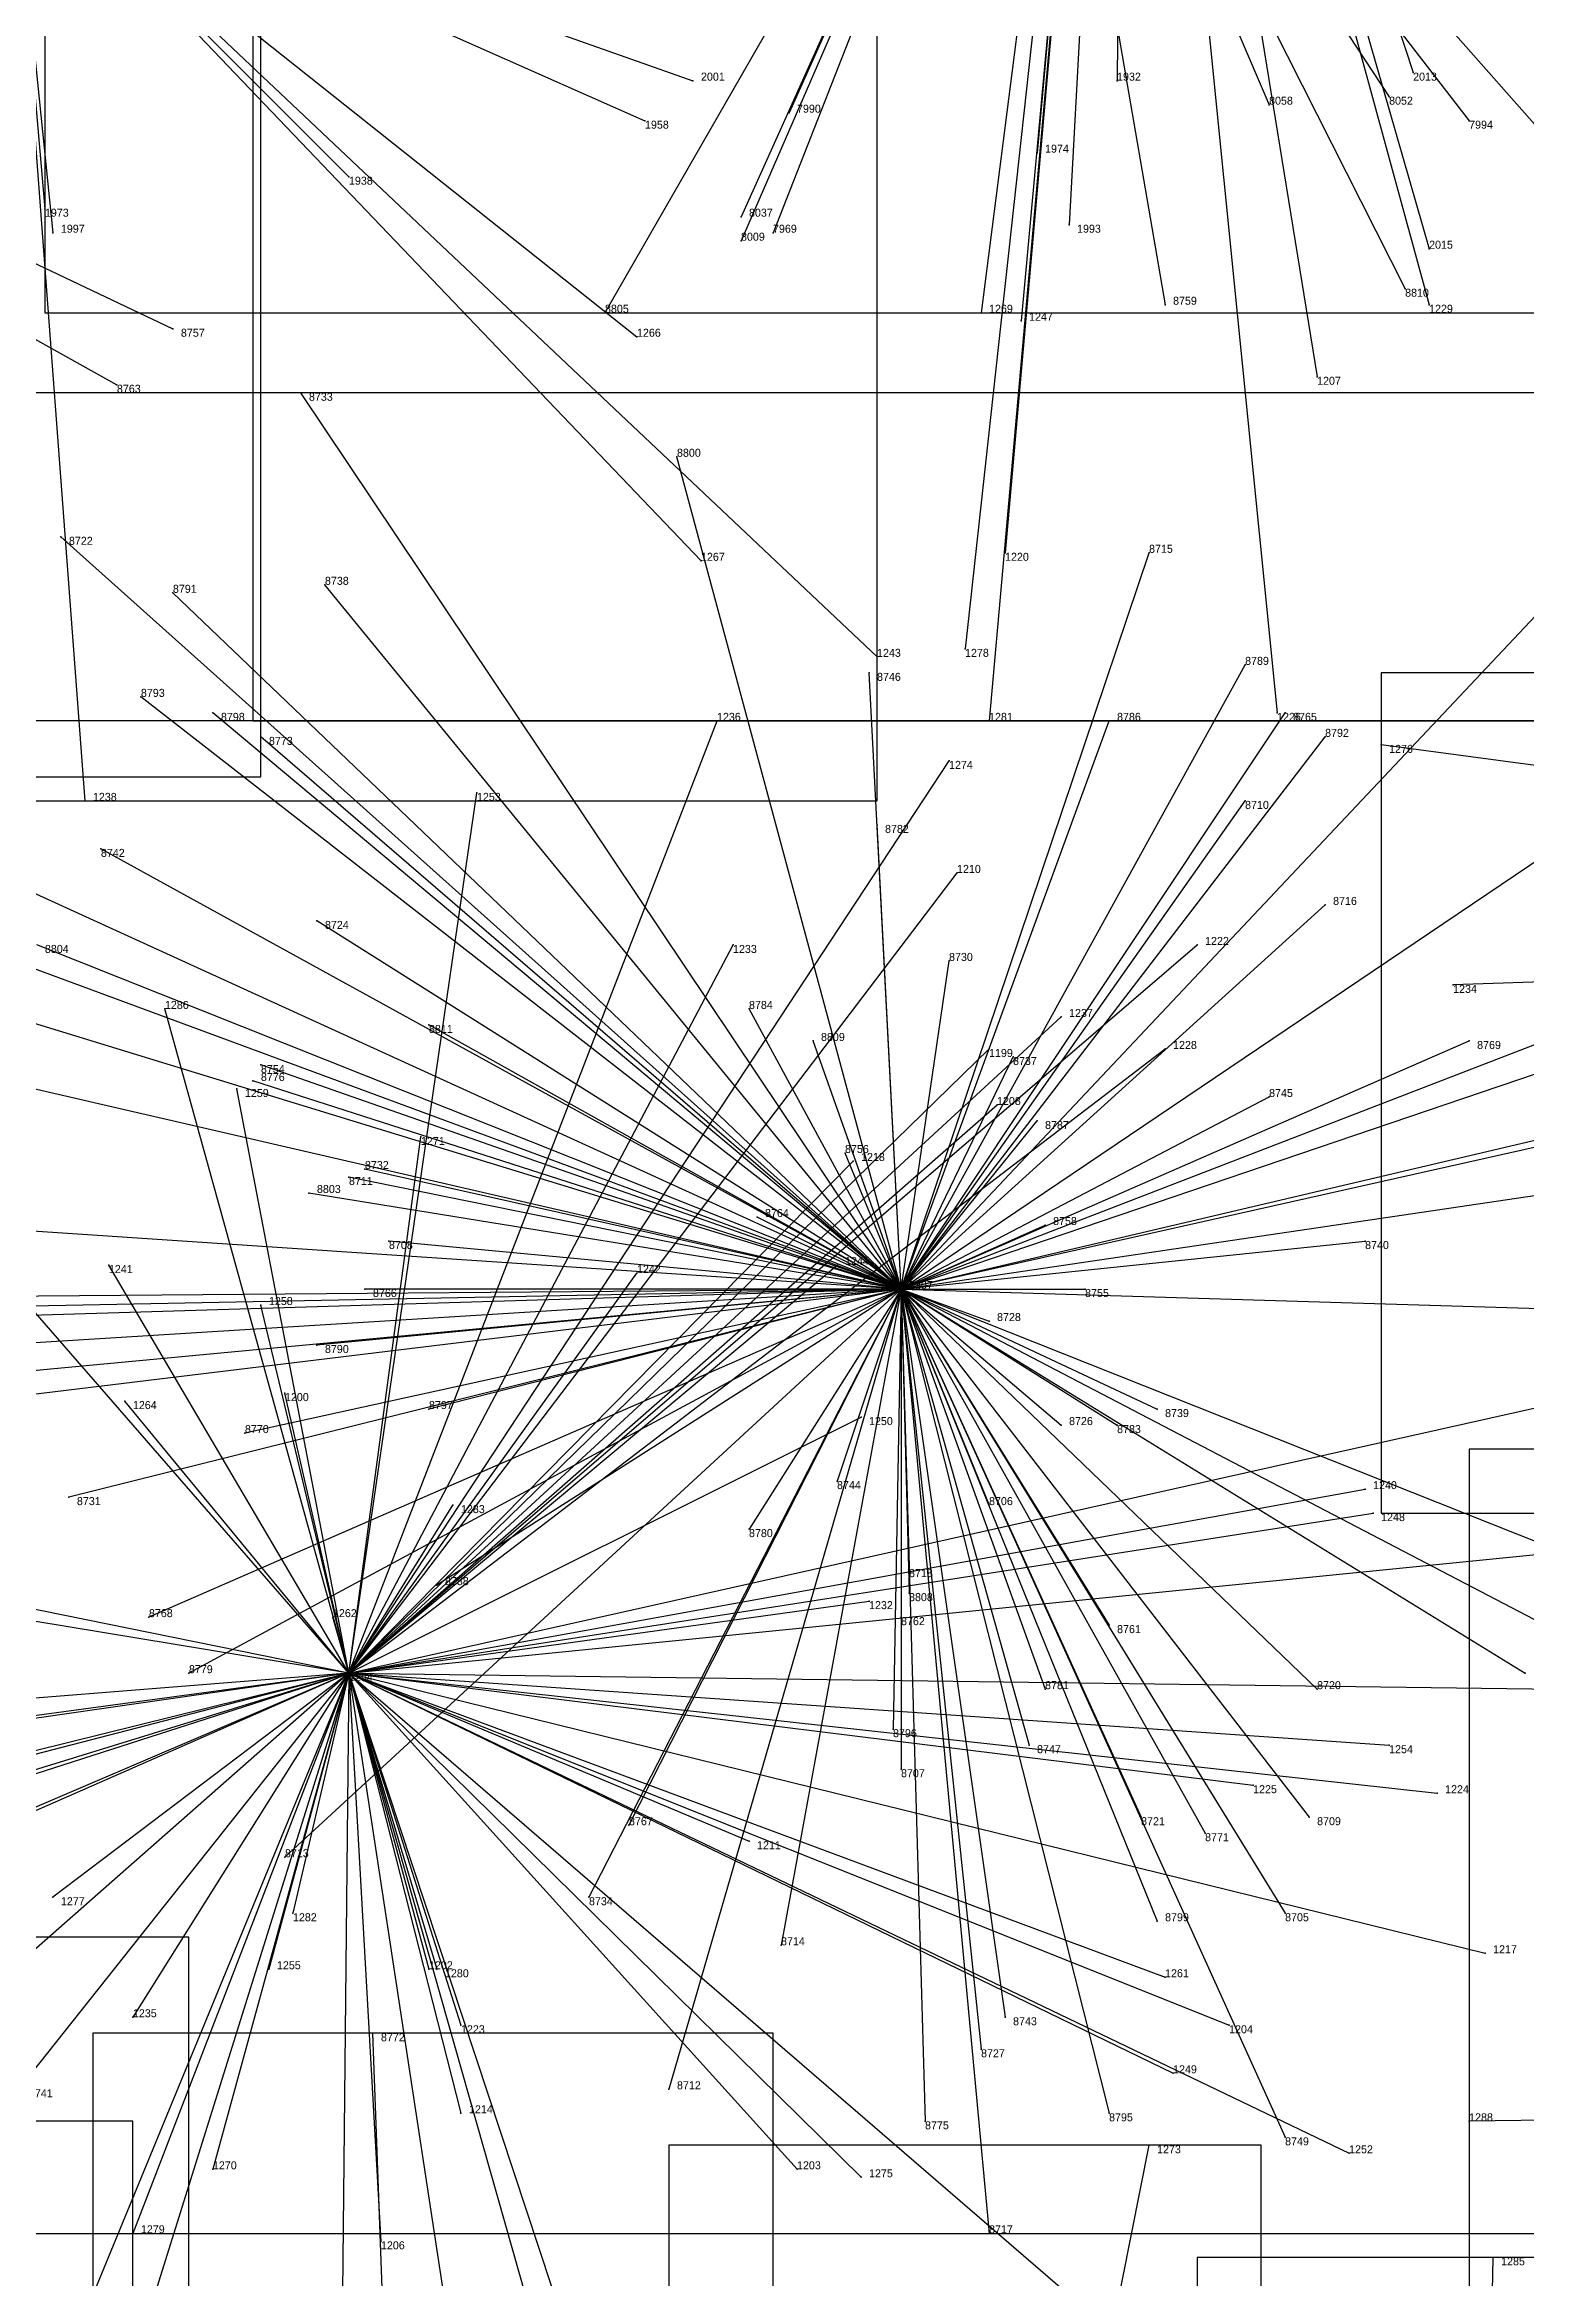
# Model space of a CAD drawing. Extents: x -0.07 to 1.1, y -0.07 to 1.1.
# Drawn here: x 0.542 to 0.727, y 0.2555 to 0.5345 of the extents above; entities that cross this region are included whole.
import ezdxf

# ---------------------------------------------------------------- set-up
doc = ezdxf.new("R2010")
doc.units = 0
for name, color, linetype in [('Clients', 3, 'CONTINUOUS'), ('Facilities', 3, 'CONTINUOUS'), ('Facilities_lines', 3, 'CONTINUOUS'), ('Min_max_boxes', 1, 'CONTINUOUS'), ('Normals', 1, 'CONTINUOUS'), ('Source_points', 5, 'CONTINUOUS'), ('Text', 3, 'CONTINUOUS')]:
    doc.layers.add(name, color=color, linetype=linetype)

msp = doc.modelspace()

# ---------------------------------------------------------------- linework, layer by layer
at = {"layer": 'Clients', "color": 5}
for p in [(0.713, 0.531), (0.623, 0.53), (0.676, 0.53), (0.71, 0.528, 1), (0.617, 0.525), (0.635, 0.526, 1), (0.695, 0.527, 1), (0.72, 0.525, 1), (0.666, 0.521), (0.58, 0.518), (0.542, 0.514), (0.543, 0.511), (0.629, 0.513, 1), (0.633, 0.511, 1), (0.67, 0.512), (0.629, 0.51, 1), (0.715, 0.509), (0.712, 0.504, 1), (0.612, 0.501, 1), (0.659, 0.501), (0.664, 0.5), (0.682, 0.502, 1), (0.715, 0.502), (0.558, 0.499, 1), (0.616, 0.498), (0.551, 0.492, 1), (0.701, 0.493), (0.574, 0.491, 1), (0.621, 0.483, 1), (0.544, 0.473, 1), (0.624, 0.47), (0.662, 0.471), (0.68, 0.471, 1), (0.558, 0.466, 1), (0.577, 0.467, 1), (0.646, 0.458), (0.657, 0.459), (0.645, 0.456, 1), (0.692, 0.457, 1), (0.554, 0.453, 1), (0.563, 0.451, 1), (0.626, 0.45), (0.66, 0.45), (0.675, 0.45, 1), (0.696, 0.451), (0.697, 0.451, 1), (0.569, 0.448, 1), (0.702, 0.448, 1), (0.709, 0.447), (0.655, 0.445), (0.596, 0.441), (0.547, 0.44), (0.692, 0.44, 1), (0.646, 0.437, 1), (0.549, 0.434, 1), (0.656, 0.431), (0.702, 0.427, 1), (0.576, 0.425, 1), (0.628, 0.422), (0.686, 0.422), (0.655, 0.42, 1), (0.718, 0.417), (0.557, 0.414), (0.63, 0.414, 1), (0.669, 0.413), (0.59, 0.412, 1), (0.638, 0.41, 1), (0.66, 0.409), (0.663, 0.408, 1), (0.682, 0.409), (0.72, 0.41, 1), (0.568, 0.405, 1), (0.569, 0.407, 1), (0.566, 0.404), (0.661, 0.402), (0.695, 0.403, 1), (0.666, 0.4, 1), (0.589, 0.398), (0.582, 0.394, 1), (0.642, 0.396, 1), (0.643, 0.395), (0.575, 0.391, 1), (0.58, 0.393, 1), (0.631, 0.388, 1), (0.667, 0.387, 1), (0.585, 0.385, 1), (0.707, 0.385, 1), (0.55, 0.382), (0.616, 0.381), (0.641, 0.382), (0.569, 0.377), (0.582, 0.379, 1), (0.672, 0.379, 1), (0.66, 0.375, 1), (0.576, 0.372, 1), (0.572, 0.366), (0.552, 0.365), (0.59, 0.364, 1), (0.644, 0.363), (0.681, 0.364, 1), (0.567, 0.361, 1), (0.669, 0.362, 1), (0.676, 0.362, 1), (0.641, 0.355, 1), (0.545, 0.353, 1), (0.593, 0.352), (0.66, 0.352, 1), (0.707, 0.354), (0.63, 0.349, 1), (0.708, 0.351), (0.65, 0.344, 1), (0.591, 0.342, 1), (0.65, 0.341, 1), (0.555, 0.338, 1), (0.578, 0.338), (0.645, 0.34), (0.649, 0.338, 1), (0.675, 0.337, 1), (0.56, 0.331, 1), (0.727, 0.331, 1), (0.667, 0.329, 1), (0.701, 0.329, 1), (0.648, 0.324, 1), (0.665, 0.322, 1), (0.71, 0.322), (0.649, 0.319, 1), (0.693, 0.317), (0.716, 0.316), (0.679, 0.313, 1), (0.7, 0.313, 1), (0.615, 0.312, 1), (0.63, 0.31), (0.687, 0.311, 1), (0.572, 0.308, 1), (0.543, 0.303), (0.61, 0.303, 1), (0.573, 0.301), (0.681, 0.3, 1), (0.697, 0.301, 1), (0.634, 0.297, 1), (0.722, 0.296), (0.57, 0.294), (0.59, 0.294), (0.591, 0.294), (0.682, 0.293), (0.553, 0.288), (0.662, 0.288, 1), (0.583, 0.286, 1), (0.594, 0.287), (0.69, 0.287), (0.659, 0.284, 1), (0.683, 0.281), (0.62, 0.279, 1), (0.594, 0.276), (0.652, 0.275, 1), (0.675, 0.276, 1), (0.72, 0.275), (0.68, 0.272), (0.697, 0.273, 1), (0.705, 0.271), (0.563, 0.269), (0.636, 0.269), (0.644, 0.268), (0.553, 0.261), (0.584, 0.26), (0.66, 0.261, 1), (0.723, 0.258)]:
    msp.add_point(p, dxfattribs=at)
at = {"layer": 'Facilities', "color": 3}
for p in [(0.649, 0.379, 1), (0.58, 0.331)]:
    msp.add_point(p, dxfattribs=at)
at = {"layer": 'Facilities_lines', "color": 3}
for p, q in [((0.677, 0.641), (0.657, 0.459)), ((0.677, 0.641), (0.659, 0.501)), ((0.677, 0.641), (0.66, 0.45)), ((0.677, 0.641), (0.662, 0.471)), ((0.677, 0.641), (0.664, 0.5)), ((0.677, 0.641), (0.666, 0.521)), ((0.677, 0.641), (0.67, 0.512)), ((0.677, 0.641), (0.676, 0.53)), ((0.677, 0.641), (0.696, 0.451)), ((0.677, 0.641), (0.701, 0.493)), ((0.677, 0.641), (0.715, 0.502)), ((0.677, 0.641), (0.713, 0.531)), ((0.677, 0.641), (0.715, 0.509)), ((0.666, 0.595, 1), (0.612, 0.501, 1)), ((0.666, 0.595, 1), (0.629, 0.51, 1)), ((0.666, 0.595, 1), (0.629, 0.513, 1)), ((0.666, 0.595, 1), (0.633, 0.511, 1)), ((0.666, 0.595, 1), (0.635, 0.526, 1)), ((0.666, 0.595, 1), (0.741, 0.51, 1)), ((0.666, 0.595, 1), (0.72, 0.525, 1)), ((0.666, 0.595, 1), (0.71, 0.528, 1)), ((0.666, 0.595, 1), (0.695, 0.527, 1)), ((0.666, 0.595, 1), (0.682, 0.502, 1)), ((0.666, 0.595, 1), (0.712, 0.504, 1)), ((0.425, 0.562, 1), (0.558, 0.499, 1)), ((0.425, 0.562, 1), (0.551, 0.492, 1)), ((0.538, 0.56), (0.547, 0.44)), ((0.538, 0.56), (0.624, 0.47)), ((0.538, 0.56), (0.646, 0.458)), ((0.538, 0.56), (0.616, 0.498)), ((0.538, 0.56), (0.58, 0.518)), ((0.538, 0.56), (0.617, 0.525)), ((0.538, 0.56), (0.542, 0.514)), ((0.538, 0.56), (0.543, 0.511)), ((0.538, 0.56), (0.623, 0.53)), ((0.649, 0.379, 1), (0.574, 0.491, 1)), ((0.649, 0.379, 1), (0.621, 0.483, 1)), ((0.649, 0.379, 1), (0.544, 0.473, 1)), ((0.649, 0.379, 1), (0.68, 0.471, 1)), ((0.649, 0.379, 1), (0.558, 0.466, 1)), ((0.649, 0.379, 1), (0.577, 0.467, 1)), ((0.649, 0.379, 1), (0.731, 0.466, 1)), ((0.649, 0.379, 1), (0.645, 0.456, 1)), ((0.649, 0.379, 1), (0.692, 0.457, 1)), ((0.649, 0.379, 1), (0.554, 0.453, 1)), ((0.649, 0.379, 1), (0.563, 0.451, 1)), ((0.58, 0.331), (0.626, 0.45)), ((0.649, 0.379, 1), (0.697, 0.451, 1)), ((0.649, 0.379, 1), (0.675, 0.45, 1)), ((0.649, 0.379, 1), (0.569, 0.448, 1)), ((0.649, 0.379, 1), (0.702, 0.448, 1)), ((0.888, 0.423), (0.709, 0.447)), ((0.58, 0.331), (0.655, 0.445)), ((0.649, 0.379, 1), (0.511, 0.442, 1)), ((0.58, 0.331), (0.596, 0.441)), ((0.649, 0.379, 1), (0.692, 0.44, 1)), ((0.649, 0.379, 1), (0.738, 0.439, 1)), ((0.649, 0.379, 1), (0.646, 0.437, 1)), ((0.649, 0.379, 1), (0.549, 0.434, 1)), ((0.58, 0.331), (0.656, 0.431)), ((0.649, 0.379, 1), (0.519, 0.427, 1)), ((0.649, 0.379, 1), (0.702, 0.427, 1)), ((0.649, 0.379, 1), (0.576, 0.425, 1)), ((0.649, 0.379, 1), (0.541, 0.422, 1)), ((0.58, 0.331), (0.628, 0.422)), ((0.58, 0.331), (0.686, 0.422)), ((0.649, 0.379, 1), (0.763, 0.423, 1)), ((0.888, 0.423), (0.718, 0.417)), ((0.649, 0.379, 1), (0.655, 0.42, 1)), ((0.649, 0.379, 1), (0.48, 0.418, 1)), ((0.649, 0.379, 1), (0.761, 0.417, 1)), ((0.649, 0.379, 1), (0.538, 0.413, 1)), ((0.58, 0.331), (0.557, 0.414)), ((0.58, 0.331), (0.669, 0.413)), ((0.649, 0.379, 1), (0.63, 0.414, 1)), ((0.649, 0.379, 1), (0.59, 0.412, 1)), ((0.58, 0.331), (0.66, 0.409)), ((0.58, 0.331), (0.682, 0.409)), ((0.649, 0.379, 1), (0.638, 0.41, 1)), ((0.649, 0.379, 1), (0.72, 0.41, 1)), ((0.649, 0.379, 1), (0.663, 0.408, 1)), ((0.649, 0.379, 1), (0.568, 0.405, 1)), ((0.649, 0.379, 1), (0.569, 0.407, 1)), ((0.649, 0.379, 1), (0.765, 0.405, 1)), ((0.58, 0.331), (0.566, 0.404)), ((0.58, 0.331), (0.661, 0.402)), ((0.649, 0.379, 1), (0.695, 0.403, 1)), ((0.649, 0.379, 1), (0.666, 0.4, 1)), ((0.58, 0.331), (0.589, 0.398)), ((0.649, 0.379, 1), (0.73, 0.398, 1)), ((0.58, 0.331), (0.643, 0.395)), ((0.649, 0.379, 1), (0.582, 0.394, 1)), ((0.649, 0.379, 1), (0.642, 0.396, 1)), ((0.649, 0.379, 1), (0.764, 0.396, 1)), ((0.649, 0.379, 1), (0.469, 0.391, 1)), ((0.649, 0.379, 1), (0.575, 0.391, 1)), ((0.649, 0.379, 1), (0.58, 0.393, 1)), ((0.649, 0.379, 1), (0.631, 0.388, 1)), ((0.649, 0.379, 1), (0.667, 0.387, 1)), ((0.58, 0.331), (0.533, 0.385)), ((0.649, 0.379, 1), (0.585, 0.385, 1)), ((0.649, 0.379, 1), (0.707, 0.385, 1)), ((0.58, 0.331), (0.55, 0.382)), ((0.58, 0.331), (0.641, 0.382)), ((0.58, 0.331), (0.616, 0.381)), ((0.649, 0.379, 1), (0.472, 0.368, 1)), ((0.649, 0.379, 1), (0.476, 0.358, 1)), ((0.649, 0.379, 1), (0.485, 0.374, 1)), ((0.649, 0.379, 1), (0.49, 0.364, 1)), ((0.649, 0.379, 1), (0.498, 0.376, 1)), ((0.649, 0.379, 1), (0.526, 0.378, 1)), ((0.649, 0.379, 1), (0.545, 0.353, 1)), ((0.649, 0.379, 1), (0.555, 0.338, 1)), ((0.649, 0.379, 1), (0.56, 0.331, 1)), ((0.649, 0.379, 1), (0.567, 0.361, 1)), ((0.58, 0.331), (0.569, 0.377)), ((0.649, 0.379, 1), (0.572, 0.308, 1)), ((0.649, 0.379, 1), (0.576, 0.372, 1)), ((0.649, 0.379, 1), (0.582, 0.379, 1)), ((0.649, 0.379, 1), (0.59, 0.364, 1)), ((0.649, 0.379, 1), (0.591, 0.342, 1)), ((0.649, 0.379, 1), (0.61, 0.303, 1)), ((0.649, 0.379, 1), (0.615, 0.312, 1)), ((0.649, 0.379, 1), (0.62, 0.279, 1)), ((0.649, 0.379, 1), (0.63, 0.349, 1)), ((0.649, 0.379, 1), (0.634, 0.297, 1)), ((0.649, 0.379, 1), (0.641, 0.355, 1)), ((0.649, 0.379, 1), (0.648, 0.324, 1)), ((0.649, 0.379, 1), (0.697, 0.301, 1)), ((0.649, 0.379, 1), (0.66, 0.352, 1)), ((0.649, 0.379, 1), (0.649, 0.319, 1)), ((0.649, 0.379, 1), (0.7, 0.313, 1)), ((0.649, 0.379, 1), (0.66, 0.261, 1)), ((0.649, 0.379, 1), (0.65, 0.344, 1)), ((0.649, 0.379, 1), (0.741, 0.331, 1)), ((0.649, 0.379, 1), (0.701, 0.329, 1)), ((0.649, 0.379, 1), (0.679, 0.313, 1)), ((0.649, 0.379, 1), (0.659, 0.284, 1)), ((0.649, 0.379, 1), (0.669, 0.362, 1)), ((0.649, 0.379, 1), (0.681, 0.364, 1)), ((0.649, 0.379, 1), (0.662, 0.288, 1)), ((0.649, 0.379, 1), (0.66, 0.375, 1)), ((0.649, 0.379, 1), (0.665, 0.322, 1)), ((0.649, 0.379, 1), (0.697, 0.273, 1)), ((0.649, 0.379, 1), (0.672, 0.379, 1)), ((0.649, 0.379, 1), (0.675, 0.337, 1)), ((0.649, 0.379, 1), (0.649, 0.338, 1)), ((0.649, 0.379, 1), (0.687, 0.311, 1)), ((0.649, 0.379, 1), (0.652, 0.275, 1)), ((0.649, 0.379, 1), (0.727, 0.331, 1)), ((0.649, 0.379, 1), (0.742, 0.342, 1)), ((0.649, 0.379, 1), (0.667, 0.329, 1)), ((0.649, 0.379, 1), (0.676, 0.362, 1)), ((0.649, 0.379, 1), (0.675, 0.276, 1)), ((0.649, 0.379, 1), (0.681, 0.3, 1)), ((0.649, 0.379, 1), (0.65, 0.341, 1)), ((0.649, 0.379, 1), (0.747, 0.376, 1)), ((0.58, 0.331), (0.572, 0.366)), ((0.58, 0.331), (0.741, 0.367)), ((0.58, 0.331), (0.552, 0.365)), ((0.58, 0.331), (0.644, 0.363)), ((0.58, 0.331), (0.707, 0.354)), ((0.58, 0.331), (0.593, 0.352)), ((0.58, 0.331), (0.708, 0.351)), ((0.58, 0.331), (0.506, 0.346)), ((0.58, 0.331), (0.75, 0.348)), ((0.58, 0.331), (0.495, 0.345)), ((0.58, 0.331), (0.578, 0.338)), ((0.58, 0.331), (0.645, 0.34)), ((0.58, 0.331), (0.462, 0.314)), ((0.58, 0.331), (0.463, 0.302)), ((0.58, 0.331), (0.47, 0.284)), ((0.58, 0.331), (0.472, 0.236)), ((0.58, 0.331), (0.479, 0.323)), ((0.58, 0.331), (0.495, 0.309)), ((0.58, 0.331), (0.496, 0.304)), ((0.58, 0.331), (0.521, 0.323)), ((0.58, 0.331), (0.522, 0.258)), ((0.58, 0.331), (0.523, 0.306)), ((0.58, 0.331), (0.528, 0.315)), ((0.58, 0.331), (0.533, 0.217)), ((0.58, 0.331), (0.543, 0.303)), ((0.58, 0.331), (0.544, 0.216)), ((0.58, 0.331), (0.553, 0.288)), ((0.58, 0.331), (0.553, 0.261)), ((0.58, 0.331), (0.563, 0.269)), ((0.58, 0.331), (0.57, 0.294)), ((0.58, 0.331), (0.573, 0.301)), ((0.58, 0.331), (0.579, 0.237)), ((0.58, 0.331), (0.644, 0.268)), ((0.58, 0.331), (0.682, 0.243)), ((0.58, 0.331), (0.69, 0.287)), ((0.58, 0.331), (0.618, 0.216)), ((0.58, 0.331), (0.636, 0.269)), ((0.58, 0.331), (0.63, 0.31)), ((0.58, 0.331), (0.603, 0.25)), ((0.58, 0.331), (0.594, 0.239)), ((0.58, 0.331), (0.59, 0.294)), ((0.58, 0.331), (0.584, 0.26)), ((0.58, 0.331), (0.722, 0.296)), ((0.58, 0.331), (0.594, 0.276)), ((0.58, 0.331), (0.594, 0.287)), ((0.58, 0.331), (0.693, 0.317)), ((0.58, 0.331), (0.683, 0.281)), ((0.58, 0.331), (0.71, 0.322)), ((0.58, 0.331), (0.716, 0.316)), ((0.58, 0.331), (0.705, 0.271)), ((0.58, 0.331), (0.682, 0.293)), ((0.58, 0.331), (0.731, 0.329)), ((0.58, 0.331), (0.591, 0.294)), ((0.588, 0.147, 1), (0.583, 0.286, 1)), ((0.862, 0.277), (0.72, 0.275)), ((0.655, 0.146), (0.68, 0.272)), ((0.72, 0.107), (0.723, 0.258))]:
    msp.add_line(p, q, dxfattribs=at)
at = {"layer": 'Min_max_boxes', "color": 1}
for p, q in [((0.568, 0.787), (0.568, 0.45)), ((0.568, 0.787), (0.568, 0.45)), ((0.542, 0.744, 1), (0.542, 0.501, 1)), ((0.542, 0.744, 1), (0.542, 0.501, 1)), ((0.569, 0.443, 1), (0.569, 0.715, 1)), ((0.569, 0.443, 1), (0.569, 0.715, 1)), ((0.646, 0.44), (0.646, 0.695)), ((0.646, 0.44), (0.646, 0.695)), ((0.542, 0.501, 1), (0.8, 0.501, 1)), ((0.542, 0.501, 1), (0.8, 0.501, 1)), ((0.542, 0.501, 1), (0.542, 0.501, 1)), ((0.765, 0.491, 1), (0.469, 0.491, 1)), ((0.765, 0.491, 1), (0.469, 0.491, 1)), ((0.903, 0.456), (0.709, 0.456)), ((0.709, 0.456), (0.709, 0.351)), ((0.903, 0.456), (0.709, 0.456)), ((0.709, 0.456), (0.709, 0.351)), ((0.709, 0.456), (0.709, 0.456)), ((0.75, 0.45), (0.462, 0.45)), ((0.75, 0.45), (0.462, 0.45)), ((0.568, 0.45), (0.769, 0.45)), ((0.568, 0.45), (0.769, 0.45)), ((0.568, 0.45), (0.568, 0.45)), ((0.298, 0.443, 1), (0.569, 0.443, 1)), ((0.298, 0.443, 1), (0.569, 0.443, 1)), ((0.569, 0.443, 1), (0.569, 0.443, 1)), ((0.463, 0.44), (0.646, 0.44)), ((0.463, 0.44), (0.646, 0.44)), ((0.646, 0.44), (0.646, 0.44)), ((0.897, 0.359), (0.72, 0.359)), ((0.72, 0.359), (0.72, 0.252)), ((0.897, 0.359), (0.72, 0.359)), ((0.72, 0.359), (0.72, 0.252)), ((0.72, 0.359), (0.72, 0.359)), ((0.709, 0.351), (0.903, 0.351)), ((0.709, 0.351), (0.903, 0.351)), ((0.709, 0.351), (0.709, 0.351)), ((0.56, 0.298, 1), (0.503, 0.298, 1)), ((0.56, 0.298, 1), (0.503, 0.298, 1)), ((0.56, 0.112, 1), (0.56, 0.298, 1)), ((0.56, 0.112, 1), (0.56, 0.298, 1)), ((0.56, 0.298, 1), (0.56, 0.298, 1)), ((0.633, 0.286, 1), (0.548, 0.286, 1)), ((0.548, 0.286, 1), (0.548, 0.102, 1)), ((0.633, 0.286, 1), (0.548, 0.286, 1)), ((0.548, 0.286, 1), (0.548, 0.102, 1)), ((0.548, 0.286, 1), (0.548, 0.286, 1)), ((0.633, 0.102, 1), (0.633, 0.286, 1)), ((0.633, 0.102, 1), (0.633, 0.286, 1)), ((0.633, 0.286, 1), (0.633, 0.286, 1)), ((0.553, 0.275), (0.437, 0.275)), ((0.553, 0.275), (0.437, 0.275)), ((0.553, 0.115), (0.553, 0.275)), ((0.553, 0.115), (0.553, 0.275)), ((0.553, 0.275), (0.553, 0.275)), ((0.694, 0.272), (0.62, 0.272)), ((0.62, 0.272), (0.62, 0.096)), ((0.694, 0.272), (0.62, 0.272)), ((0.62, 0.272), (0.62, 0.096)), ((0.62, 0.272), (0.62, 0.272)), ((0.694, 0.096), (0.694, 0.272)), ((0.694, 0.096), (0.694, 0.272)), ((0.694, 0.272), (0.694, 0.272)), ((0.469, 0.261, 1), (0.765, 0.261, 1)), ((0.469, 0.261, 1), (0.765, 0.261, 1)), ((0.77, 0.258), (0.686, 0.258)), ((0.686, 0.258), (0.686, 0.094)), ((0.77, 0.258), (0.686, 0.258)), ((0.686, 0.258), (0.686, 0.094)), ((0.686, 0.258), (0.686, 0.258))]:
    msp.add_line(p, q, dxfattribs=at)
at = {"layer": 'Normals', "color": 1}
for p, q in [((0.713, 0.531), (0.713, 0.531, 0.1)), ((0.623, 0.53), (0.623, 0.53, 0.1)), ((0.676, 0.53), (0.676, 0.53, 0.1)), ((0.71, 0.528, 1), (0.71, 0.528, 1.1)), ((0.617, 0.525), (0.617, 0.525, 0.1)), ((0.635, 0.526, 1), (0.635, 0.526, 1.1)), ((0.695, 0.527, 1), (0.695, 0.527, 1.1)), ((0.72, 0.525, 1), (0.72, 0.525, 1.1)), ((0.666, 0.521), (0.666, 0.521, 0.1)), ((0.58, 0.518), (0.58, 0.518, 0.1)), ((0.542, 0.514), (0.542, 0.514, 0.1)), ((0.543, 0.511), (0.543, 0.511, 0.1)), ((0.629, 0.513, 1), (0.629, 0.513, 1.1)), ((0.633, 0.511, 1), (0.633, 0.511, 1.1)), ((0.67, 0.512), (0.67, 0.512, 0.1)), ((0.629, 0.51, 1), (0.629, 0.51, 1.1)), ((0.715, 0.509), (0.715, 0.509, 0.1)), ((0.712, 0.504, 1), (0.712, 0.504, 1.1)), ((0.612, 0.501, 1), (0.612, 0.501, 1.1)), ((0.659, 0.501), (0.659, 0.501, 0.1)), ((0.664, 0.5), (0.664, 0.5, 0.1)), ((0.682, 0.502, 1), (0.682, 0.502, 1.1)), ((0.715, 0.502), (0.715, 0.502, 0.1)), ((0.558, 0.499, 1), (0.558, 0.499, 1.1)), ((0.616, 0.498), (0.616, 0.498, 0.1)), ((0.551, 0.492, 1), (0.551, 0.492, 1.1)), ((0.701, 0.493), (0.701, 0.493, 0.1)), ((0.574, 0.491, 1), (0.574, 0.491, 1.1)), ((0.621, 0.483, 1), (0.621, 0.483, 1.1)), ((0.544, 0.473, 1), (0.544, 0.473, 1.1)), ((0.624, 0.47), (0.624, 0.47, 0.1)), ((0.662, 0.471), (0.662, 0.471, 0.1)), ((0.68, 0.471, 1), (0.68, 0.471, 1.1)), ((0.558, 0.466, 1), (0.558, 0.466, 1.1)), ((0.577, 0.467, 1), (0.577, 0.467, 1.1)), ((0.646, 0.458), (0.646, 0.458, 0.1)), ((0.657, 0.459), (0.657, 0.459, 0.1)), ((0.645, 0.456, 1), (0.645, 0.456, 1.1)), ((0.692, 0.457, 1), (0.692, 0.457, 1.1)), ((0.554, 0.453, 1), (0.554, 0.453, 1.1)), ((0.563, 0.451, 1), (0.563, 0.451, 1.1)), ((0.626, 0.45), (0.626, 0.45, 0.1)), ((0.66, 0.45), (0.66, 0.45, 0.1)), ((0.675, 0.45, 1), (0.675, 0.45, 1.1)), ((0.696, 0.451), (0.696, 0.451, 0.1)), ((0.697, 0.451, 1), (0.697, 0.451, 1.1)), ((0.569, 0.448, 1), (0.569, 0.448, 1.1)), ((0.702, 0.448, 1), (0.702, 0.448, 1.1)), ((0.709, 0.447), (0.709, 0.447, 0.1)), ((0.655, 0.445), (0.655, 0.445, 0.1)), ((0.596, 0.441), (0.596, 0.441, 0.1)), ((0.547, 0.44), (0.547, 0.44, 0.1)), ((0.692, 0.44, 1), (0.692, 0.44, 1.1)), ((0.646, 0.437, 1), (0.646, 0.437, 1.1)), ((0.549, 0.434, 1), (0.549, 0.434, 1.1)), ((0.656, 0.431), (0.656, 0.431, 0.1)), ((0.702, 0.427, 1), (0.702, 0.427, 1.1)), ((0.576, 0.425, 1), (0.576, 0.425, 1.1)), ((0.628, 0.422), (0.628, 0.422, 0.1)), ((0.686, 0.422), (0.686, 0.422, 0.1)), ((0.655, 0.42, 1), (0.655, 0.42, 1.1)), ((0.718, 0.417), (0.718, 0.417, 0.1)), ((0.557, 0.414), (0.557, 0.414, 0.1)), ((0.63, 0.414, 1), (0.63, 0.414, 1.1)), ((0.669, 0.413), (0.669, 0.413, 0.1)), ((0.59, 0.412, 1), (0.59, 0.412, 1.1)), ((0.638, 0.41, 1), (0.638, 0.41, 1.1)), ((0.66, 0.409), (0.66, 0.409, 0.1)), ((0.663, 0.408, 1), (0.663, 0.408, 1.1)), ((0.682, 0.409), (0.682, 0.409, 0.1)), ((0.72, 0.41, 1), (0.72, 0.41, 1.1)), ((0.568, 0.405, 1), (0.568, 0.405, 1.1)), ((0.569, 0.407, 1), (0.569, 0.407, 1.1)), ((0.566, 0.404), (0.566, 0.404, 0.1)), ((0.661, 0.402), (0.661, 0.402, 0.1)), ((0.695, 0.403, 1), (0.695, 0.403, 1.1)), ((0.666, 0.4, 1), (0.666, 0.4, 1.1)), ((0.589, 0.398), (0.589, 0.398, 0.1)), ((0.582, 0.394, 1), (0.582, 0.394, 1.1)), ((0.642, 0.396, 1), (0.642, 0.396, 1.1)), ((0.643, 0.395), (0.643, 0.395, 0.1)), ((0.575, 0.391, 1), (0.575, 0.391, 1.1)), ((0.58, 0.393, 1), (0.58, 0.393, 1.1)), ((0.631, 0.388, 1), (0.631, 0.388, 1.1)), ((0.667, 0.387, 1), (0.667, 0.387, 1.1)), ((0.585, 0.385, 1), (0.585, 0.385, 1.1)), ((0.707, 0.385, 1), (0.707, 0.385, 1.1)), ((0.55, 0.382), (0.55, 0.382, 0.1)), ((0.616, 0.381), (0.616, 0.381, 0.1)), ((0.641, 0.382), (0.641, 0.382, 0.1)), ((0.569, 0.377), (0.569, 0.377, 0.1)), ((0.582, 0.379, 1), (0.582, 0.379, 1.1)), ((0.649, 0.379, 1), (0.649, 0.379, 1.1)), ((0.672, 0.379, 1), (0.672, 0.379, 1.1)), ((0.66, 0.375, 1), (0.66, 0.375, 1.1)), ((0.576, 0.372, 1), (0.576, 0.372, 1.1)), ((0.572, 0.366), (0.572, 0.366, 0.1)), ((0.552, 0.365), (0.552, 0.365, 0.1)), ((0.59, 0.364, 1), (0.59, 0.364, 1.1)), ((0.644, 0.363), (0.644, 0.363, 0.1)), ((0.681, 0.364, 1), (0.681, 0.364, 1.1)), ((0.567, 0.361, 1), (0.567, 0.361, 1.1)), ((0.669, 0.362, 1), (0.669, 0.362, 1.1)), ((0.676, 0.362, 1), (0.676, 0.362, 1.1)), ((0.641, 0.355, 1), (0.641, 0.355, 1.1)), ((0.545, 0.353, 1), (0.545, 0.353, 1.1)), ((0.593, 0.352), (0.593, 0.352, 0.1)), ((0.66, 0.352, 1), (0.66, 0.352, 1.1)), ((0.707, 0.354), (0.707, 0.354, 0.1)), ((0.63, 0.349, 1), (0.63, 0.349, 1.1)), ((0.708, 0.351), (0.708, 0.351, 0.1)), ((0.65, 0.344, 1), (0.65, 0.344, 1.1)), ((0.591, 0.342, 1), (0.591, 0.342, 1.1)), ((0.65, 0.341, 1), (0.65, 0.341, 1.1)), ((0.555, 0.338, 1), (0.555, 0.338, 1.1)), ((0.578, 0.338), (0.578, 0.338, 0.1)), ((0.645, 0.34), (0.645, 0.34, 0.1)), ((0.649, 0.338, 1), (0.649, 0.338, 1.1)), ((0.675, 0.337, 1), (0.675, 0.337, 1.1)), ((0.56, 0.331, 1), (0.56, 0.331, 1.1)), ((0.58, 0.331), (0.58, 0.331, 0.1)), ((0.727, 0.331, 1), (0.727, 0.331, 1.1)), ((0.667, 0.329, 1), (0.667, 0.329, 1.1)), ((0.701, 0.329, 1), (0.701, 0.329, 1.1)), ((0.648, 0.324, 1), (0.648, 0.324, 1.1)), ((0.665, 0.322, 1), (0.665, 0.322, 1.1)), ((0.71, 0.322), (0.71, 0.322, 0.1)), ((0.649, 0.319, 1), (0.649, 0.319, 1.1)), ((0.693, 0.317), (0.693, 0.317, 0.1)), ((0.716, 0.316), (0.716, 0.316, 0.1)), ((0.679, 0.313, 1), (0.679, 0.313, 1.1)), ((0.7, 0.313, 1), (0.7, 0.313, 1.1)), ((0.615, 0.312, 1), (0.615, 0.312, 1.1)), ((0.63, 0.31), (0.63, 0.31, 0.1)), ((0.687, 0.311, 1), (0.687, 0.311, 1.1)), ((0.572, 0.308, 1), (0.572, 0.308, 1.1)), ((0.543, 0.303), (0.543, 0.303, 0.1)), ((0.61, 0.303, 1), (0.61, 0.303, 1.1)), ((0.573, 0.301), (0.573, 0.301, 0.1)), ((0.681, 0.3, 1), (0.681, 0.3, 1.1)), ((0.697, 0.301, 1), (0.697, 0.301, 1.1)), ((0.634, 0.297, 1), (0.634, 0.297, 1.1)), ((0.722, 0.296), (0.722, 0.296, 0.1)), ((0.57, 0.294), (0.57, 0.294, 0.1)), ((0.59, 0.294), (0.59, 0.294, 0.1)), ((0.591, 0.294), (0.591, 0.294, 0.1)), ((0.682, 0.293), (0.682, 0.293, 0.1)), ((0.553, 0.288), (0.553, 0.288, 0.1)), ((0.662, 0.288, 1), (0.662, 0.288, 1.1)), ((0.583, 0.286, 1), (0.583, 0.286, 1.1)), ((0.594, 0.287), (0.594, 0.287, 0.1)), ((0.69, 0.287), (0.69, 0.287, 0.1)), ((0.659, 0.284, 1), (0.659, 0.284, 1.1)), ((0.683, 0.281), (0.683, 0.281, 0.1)), ((0.62, 0.279, 1), (0.62, 0.279, 1.1)), ((0.594, 0.276), (0.594, 0.276, 0.1)), ((0.652, 0.275, 1), (0.652, 0.275, 1.1)), ((0.675, 0.276, 1), (0.675, 0.276, 1.1)), ((0.72, 0.275), (0.72, 0.275, 0.1)), ((0.68, 0.272), (0.68, 0.272, 0.1)), ((0.697, 0.273, 1), (0.697, 0.273, 1.1)), ((0.705, 0.271), (0.705, 0.271, 0.1)), ((0.563, 0.269), (0.563, 0.269, 0.1)), ((0.636, 0.269), (0.636, 0.269, 0.1)), ((0.644, 0.268), (0.644, 0.268, 0.1)), ((0.553, 0.261), (0.553, 0.261, 0.1)), ((0.584, 0.26), (0.584, 0.26, 0.1)), ((0.66, 0.261, 1), (0.66, 0.261, 1.1)), ((0.723, 0.258), (0.723, 0.258, 0.1))]:
    msp.add_line(p, q, dxfattribs=at)
at = {"layer": 'Source_points', "color": 5}
for p in [(0.713, 0.531), (0.623, 0.53), (0.676, 0.53), (0.71, 0.528, 1), (0.617, 0.525), (0.635, 0.526, 1), (0.695, 0.527, 1), (0.72, 0.525, 1), (0.666, 0.521), (0.58, 0.518), (0.542, 0.514), (0.543, 0.511), (0.629, 0.513, 1), (0.633, 0.511, 1), (0.67, 0.512), (0.629, 0.51, 1), (0.715, 0.509), (0.712, 0.504, 1), (0.612, 0.501, 1), (0.659, 0.501), (0.664, 0.5), (0.682, 0.502, 1), (0.715, 0.502), (0.558, 0.499, 1), (0.616, 0.498), (0.551, 0.492, 1), (0.701, 0.493), (0.574, 0.491, 1), (0.621, 0.483, 1), (0.544, 0.473, 1), (0.624, 0.47), (0.662, 0.471), (0.68, 0.471, 1), (0.558, 0.466, 1), (0.577, 0.467, 1), (0.646, 0.458), (0.657, 0.459), (0.645, 0.456, 1), (0.692, 0.457, 1), (0.554, 0.453, 1), (0.563, 0.451, 1), (0.626, 0.45), (0.66, 0.45), (0.675, 0.45, 1), (0.696, 0.451), (0.697, 0.451, 1), (0.569, 0.448, 1), (0.702, 0.448, 1), (0.709, 0.447), (0.655, 0.445), (0.596, 0.441), (0.547, 0.44), (0.692, 0.44, 1), (0.646, 0.437, 1), (0.549, 0.434, 1), (0.656, 0.431), (0.702, 0.427, 1), (0.576, 0.425, 1), (0.628, 0.422), (0.686, 0.422), (0.655, 0.42, 1), (0.718, 0.417), (0.557, 0.414), (0.63, 0.414, 1), (0.669, 0.413), (0.59, 0.412, 1), (0.638, 0.41, 1), (0.66, 0.409), (0.663, 0.408, 1), (0.682, 0.409), (0.72, 0.41, 1), (0.568, 0.405, 1), (0.569, 0.407, 1), (0.566, 0.404), (0.661, 0.402), (0.695, 0.403, 1), (0.666, 0.4, 1), (0.589, 0.398), (0.582, 0.394, 1), (0.642, 0.396, 1), (0.643, 0.395), (0.575, 0.391, 1), (0.58, 0.393, 1), (0.631, 0.388, 1), (0.667, 0.387, 1), (0.585, 0.385, 1), (0.707, 0.385, 1), (0.55, 0.382), (0.616, 0.381), (0.641, 0.382), (0.569, 0.377), (0.582, 0.379, 1), (0.649, 0.379, 1), (0.672, 0.379, 1), (0.66, 0.375, 1), (0.576, 0.372, 1), (0.572, 0.366), (0.552, 0.365), (0.59, 0.364, 1), (0.644, 0.363), (0.681, 0.364, 1), (0.567, 0.361, 1), (0.669, 0.362, 1), (0.676, 0.362, 1), (0.641, 0.355, 1), (0.545, 0.353, 1), (0.593, 0.352), (0.66, 0.352, 1), (0.707, 0.354), (0.63, 0.349, 1), (0.708, 0.351), (0.65, 0.344, 1), (0.591, 0.342, 1), (0.65, 0.341, 1), (0.555, 0.338, 1), (0.578, 0.338), (0.645, 0.34), (0.649, 0.338, 1), (0.675, 0.337, 1), (0.56, 0.331, 1), (0.58, 0.331), (0.727, 0.331, 1), (0.667, 0.329, 1), (0.701, 0.329, 1), (0.648, 0.324, 1), (0.665, 0.322, 1), (0.71, 0.322), (0.649, 0.319, 1), (0.693, 0.317), (0.716, 0.316), (0.679, 0.313, 1), (0.7, 0.313, 1), (0.615, 0.312, 1), (0.63, 0.31), (0.687, 0.311, 1), (0.572, 0.308, 1), (0.543, 0.303), (0.61, 0.303, 1), (0.573, 0.301), (0.681, 0.3, 1), (0.697, 0.301, 1), (0.634, 0.297, 1), (0.722, 0.296), (0.57, 0.294), (0.59, 0.294), (0.591, 0.294), (0.682, 0.293), (0.553, 0.288), (0.662, 0.288, 1), (0.583, 0.286, 1), (0.594, 0.287), (0.69, 0.287), (0.659, 0.284, 1), (0.683, 0.281), (0.62, 0.279, 1), (0.594, 0.276), (0.652, 0.275, 1), (0.675, 0.276, 1), (0.72, 0.275), (0.68, 0.272), (0.697, 0.273, 1), (0.705, 0.271), (0.563, 0.269), (0.636, 0.269), (0.644, 0.268), (0.553, 0.261), (0.584, 0.26), (0.66, 0.261, 1), (0.723, 0.258)]:
    msp.add_point(p, dxfattribs=at)

# ---------------------------------------------------------------- texts
at = {"layer": 'Text', "color": 3}
for s, p in [('2001', (0.624, 0.53)), ('1932', (0.676, 0.53)), ('2013', (0.713, 0.53)), ('8058', (0.695, 0.527, 1)), ('8052', (0.71, 0.527, 1)), ('1958', (0.617, 0.524)), ('7990', (0.636, 0.526, 1)), ('7994', (0.72, 0.524, 1)), ('1974', (0.667, 0.521)), ('1938', (0.58, 0.517)), ('1973', (0.542, 0.513)), ('8037', (0.63, 0.513, 1)), ('1997', (0.544, 0.511)), ('8009', (0.629, 0.51, 1)), ('7969', (0.633, 0.511, 1)), ('1993', (0.671, 0.511)), ('2015', (0.715, 0.509)), ('8759', (0.683, 0.502, 1)), ('8810', (0.712, 0.503, 1)), ('8805', (0.612, 0.501, 1)), ('1269', (0.66, 0.501)), ('1247', (0.665, 0.5)), ('1229', (0.715, 0.501)), ('8757', (0.559, 0.498, 1)), ('1266', (0.616, 0.498)), ('8763', (0.551, 0.491, 1)), ('1207', (0.701, 0.492)), ('8733', (0.575, 0.49, 1)), ('8800', (0.621, 0.483, 1)), ('8722', (0.545, 0.472, 1)), ('8715', (0.68, 0.471, 1)), ('1267', (0.624, 0.47)), ('1220', (0.662, 0.47)), ('8791', (0.558, 0.466, 1)), ('8738', (0.577, 0.467, 1)), ('1243', (0.646, 0.458)), ('1278', (0.657, 0.458)), ('8789', (0.692, 0.457, 1)), ('8746', (0.646, 0.455, 1)), ('8793', (0.554, 0.453, 1)), ('8798', (0.564, 0.45, 1)), ('1236', (0.626, 0.45)), ('1281', (0.66, 0.45)), ('8786', (0.676, 0.45, 1)), ('1226', (0.696, 0.45)), ('8765', (0.698, 0.45, 1)), ('8773', (0.57, 0.447, 1)), ('8792', (0.702, 0.448, 1)), ('1276', (0.71, 0.446)), ('1274', (0.655, 0.444)), ('1238', (0.548, 0.44)), ('1253', (0.596, 0.44)), ('8710', (0.692, 0.439, 1)), ('8782', (0.647, 0.436, 1)), ('8742', (0.549, 0.433, 1)), ('1210', (0.656, 0.431)), ('8716', (0.703, 0.427, 1)), ('8724', (0.577, 0.424, 1)), ('8804', (0.542, 0.421, 1)), ('1233', (0.628, 0.421)), ('1222', (0.687, 0.422)), ('8730', (0.655, 0.42, 1)), ('1234', (0.718, 0.416)), ('1286', (0.557, 0.414)), ('8784', (0.63, 0.414, 1)), ('1237', (0.67, 0.413)), ('8811', (0.59, 0.411, 1)), ('8809', (0.639, 0.41, 1)), ('1199', (0.66, 0.408)), ('8737', (0.663, 0.407, 1)), ('1228', (0.683, 0.409)), ('8769', (0.721, 0.409, 1)), ('8754', (0.569, 0.406, 1)), ('8776', (0.569, 0.405, 1)), ('1259', (0.567, 0.403)), ('1208', (0.661, 0.402)), ('8745', (0.695, 0.403, 1)), ('8787', (0.667, 0.399, 1)), ('1271', (0.589, 0.397)), ('8756', (0.642, 0.396, 1)), ('8732', (0.582, 0.394, 1)), ('1218', (0.644, 0.395)), ('8803', (0.576, 0.391, 1)), ('8711', (0.58, 0.392, 1)), ('8764', (0.632, 0.388, 1)), ('8758', (0.668, 0.387, 1)), ('8708', (0.585, 0.384, 1)), ('1244', (0.642, 0.382)), ('8740', (0.707, 0.384, 1)), ('1241', (0.55, 0.381)), ('1242', (0.616, 0.381)), ('8807', (0.65, 0.379, 1)), ('1258', (0.57, 0.377)), ('8766', (0.583, 0.378, 1)), ('8755', (0.672, 0.378, 1)), ('8728', (0.661, 0.375, 1)), ('8790', (0.577, 0.371, 1)), ('1200', (0.572, 0.365)), ('1264', (0.553, 0.364)), ('8797', (0.59, 0.364, 1)), ('1250', (0.645, 0.362)), ('8726', (0.67, 0.362, 1)), ('8739', (0.682, 0.363, 1)), ('8770', (0.567, 0.361, 1)), ('8783', (0.676, 0.361, 1)), ('8744', (0.641, 0.354, 1)), ('1240', (0.708, 0.354)), ('8731', (0.546, 0.352, 1)), ('1283', (0.594, 0.351)), ('8706', (0.66, 0.352, 1)), ('8780', (0.63, 0.348, 1)), ('1248', (0.709, 0.35)), ('8718', (0.65, 0.343, 1)), ('8788', (0.592, 0.342, 1)), ('8808', (0.65, 0.34, 1)), ('8768', (0.555, 0.338, 1)), ('1262', (0.578, 0.338)), ('1232', (0.645, 0.339)), ('8762', (0.649, 0.337, 1)), ('8761', (0.676, 0.336, 1)), ('8779', (0.56, 0.331, 1)), ('1284', (0.58, 0.33)), ('8781', (0.667, 0.329, 1)), ('8720', (0.701, 0.329, 1)), ('8796', (0.648, 0.323, 1)), ('8747', (0.666, 0.321, 1)), ('1254', (0.71, 0.321)), ('8707', (0.649, 0.318, 1)), ('1225', (0.693, 0.316)), ('1224', (0.717, 0.316)), ('8767', (0.615, 0.312, 1)), ('8721', (0.679, 0.312, 1)), ('8709', (0.701, 0.312, 1)), ('1211', (0.631, 0.309)), ('8771', (0.687, 0.31, 1)), ('8713', (0.572, 0.308, 1)), ('1277', (0.544, 0.302)), ('8734', (0.61, 0.302, 1)), ('1282', (0.573, 0.3)), ('8799', (0.682, 0.3, 1)), ('8705', (0.697, 0.3, 1)), ('8714', (0.634, 0.297, 1)), ('1217', (0.723, 0.296)), ('1255', (0.571, 0.294)), ('1202', (0.59, 0.294)), ('1280', (0.592, 0.293)), ('1261', (0.682, 0.293)), ('1235', (0.553, 0.288)), ('8743', (0.663, 0.287, 1)), ('8772', (0.584, 0.285, 1)), ('1223', (0.594, 0.286)), ('1204', (0.69, 0.286)), ('8727', (0.659, 0.283, 1)), ('1249', (0.683, 0.281)), ('8741', (0.54, 0.278, 1)), ('8712', (0.621, 0.279, 1)), ('1214', (0.595, 0.276)), ('8775', (0.652, 0.274, 1)), ('8795', (0.675, 0.275, 1)), ('1288', (0.72, 0.275)), ('1273', (0.681, 0.271)), ('8749', (0.697, 0.272, 1)), ('1252', (0.705, 0.271)), ('1270', (0.563, 0.269)), ('1203', (0.636, 0.269)), ('1275', (0.645, 0.268)), ('1279', (0.554, 0.261)), ('1206', (0.584, 0.259)), ('8717', (0.66, 0.261, 1)), ('1285', (0.724, 0.257))]:
    msp.add_text(s, height=0.001, dxfattribs=at).set_placement(p)

doc.saveas('drawing.dxf')
